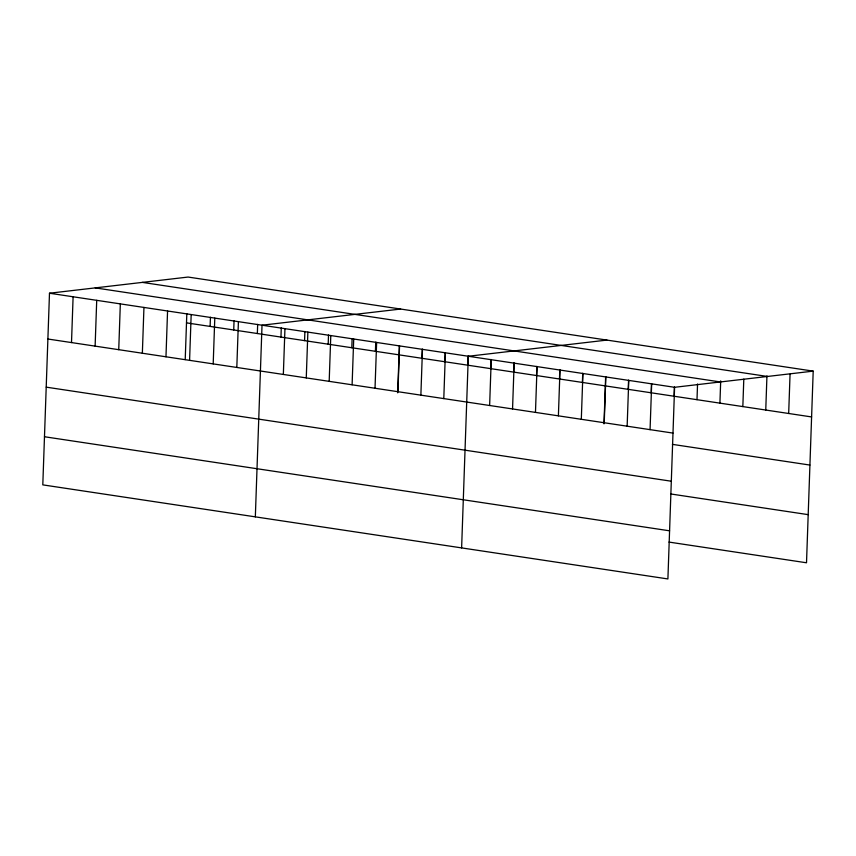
<?xml version="1.0" encoding="UTF-8"?>
<svg xmlns="http://www.w3.org/2000/svg" width="856" height="856" viewBox="0 0 856 856"><rect width="100%" height="100%" fill="white"/><g stroke="black" fill="none" stroke-linecap="round" stroke-linejoin="round"><path stroke-width="1.28" d="M813.2 371.13L188.095 277.055L49.488 293.223L42.8 484.87L667.905 578.945L674.592 387.297L813.2 371.13L806.513 562.777L668.985 542.083M71.508 342.571L73.102 296.775M95.123 346.134L96.717 300.328M118.738 349.687L120.332 303.88M142.353 353.239L143.947 307.432M165.968 356.791L167.562 310.995M185.217 359.584L186.822 313.703M189.583 360.344L191.177 314.548M210.116 326.414L210.437 317.255M213.198 363.896L214.792 318.1M233.731 329.967L234.052 320.807M236.812 367.449L238.407 321.653M257.346 333.519L257.667 324.36M255.334 516.853L262.022 325.205L400.629 309.048M280.961 337.071L281.282 327.912M283.347 374.457L284.952 328.661M304.575 340.624L304.897 331.465M306.266 377.903L307.871 332.107M328.19 344.187L328.511 335.028M329.185 381.359L330.791 335.552M351.805 347.739L352.126 338.58M352.105 384.804L353.71 339.008M375.42 351.292L375.741 342.132M375.024 388.25L376.629 342.454M397.708 392.84L399.356 345.685M397.944 391.706L399.549 345.899M421.955 358.29L422.276 349.13M420.874 395.151L422.468 349.355M444.874 361.746L445.195 352.586M443.793 398.596L445.388 352.8M467.793 365.191L468.114 356.032M461.619 547.894L468.307 356.257L606.915 340.089M490.713 368.647L491.034 359.477M489.632 405.498L491.226 359.702M513.632 372.093L513.953 362.933M512.551 408.954L514.146 363.147M536.552 375.538L536.873 366.379M535.471 412.399L537.065 366.603M559.482 378.994L559.792 369.835M558.39 415.845L559.995 370.049M582.401 382.439L582.722 373.28M581.31 419.301L582.915 373.494M603.994 423.88L605.641 376.726M604.229 422.746L605.834 376.95M628.24 389.341L628.561 380.182M627.148 426.192L628.753 380.396M651.159 392.786L651.48 383.627M650.068 429.648L651.673 383.841M674.079 396.232L674.4 387.073M696.998 399.688L697.544 383.98M719.917 403.133L720.698 380.888M742.837 406.589L743.8 379.101M765.756 410.035L766.944 376.009M788.676 413.48L790.056 374.222M142.364 282.394L767.458 376.469M95.23 287.884L720.335 381.958M49.488 293.223L674.592 387.297M186.501 322.862L811.606 416.936M47.893 339.019L672.998 433.093M672.399 444.36L809.915 465.065M46.213 387.147L671.307 481.222M670.665 493.955L808.192 514.649M44.48 436.742L669.585 530.816"/></g></svg>
